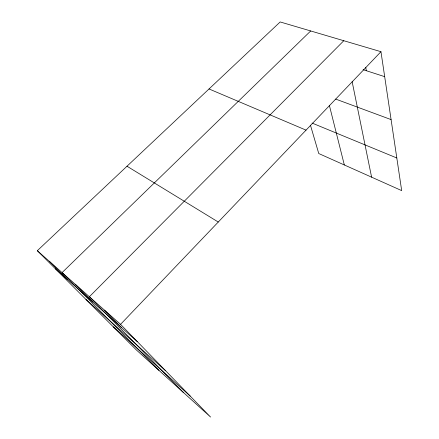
<?xml version="1.0" encoding="UTF-8"?>
<svg xmlns="http://www.w3.org/2000/svg" width="439" height="439" viewBox="0 0 439 439"><rect width="100%" height="100%" fill="white"/><g stroke="black" fill="none" stroke-linecap="round" stroke-linejoin="round"><path stroke-width="0.66" d="M120.549 324.35L380.959 51.692L280.175 21.95L37.32 250.696L136.326 349.921L210.572 417.05L120.549 324.35L37.32 250.696M343.792 40.723L89.358 296.748L183.376 392.461M310.691 30.955L62.075 272.603L158.973 370.401M363.075 69.675L384.679 76.649M335.665 99.077L391.089 119.6M312.025 123.046L396.812 157.985M209.03 88.963L306.043 130.131M127.003 166.222L218.271 222.03M55.265 268.673L137.352 341.652M85.973 299.458L165.602 370.746M113.262 326.803L190.175 396.049M49.404 261.386L67.249 279.33M75.376 284.373L92.936 302.164M104.531 310.175L121.641 327.686M310.455 125.225L318.758 153.535L401.68 190.608L380.959 51.692M329.415 105.563L344.33 164.965M352.149 81.72L371.603 177.164M365.742 67.397L366.329 70.723"/></g></svg>
